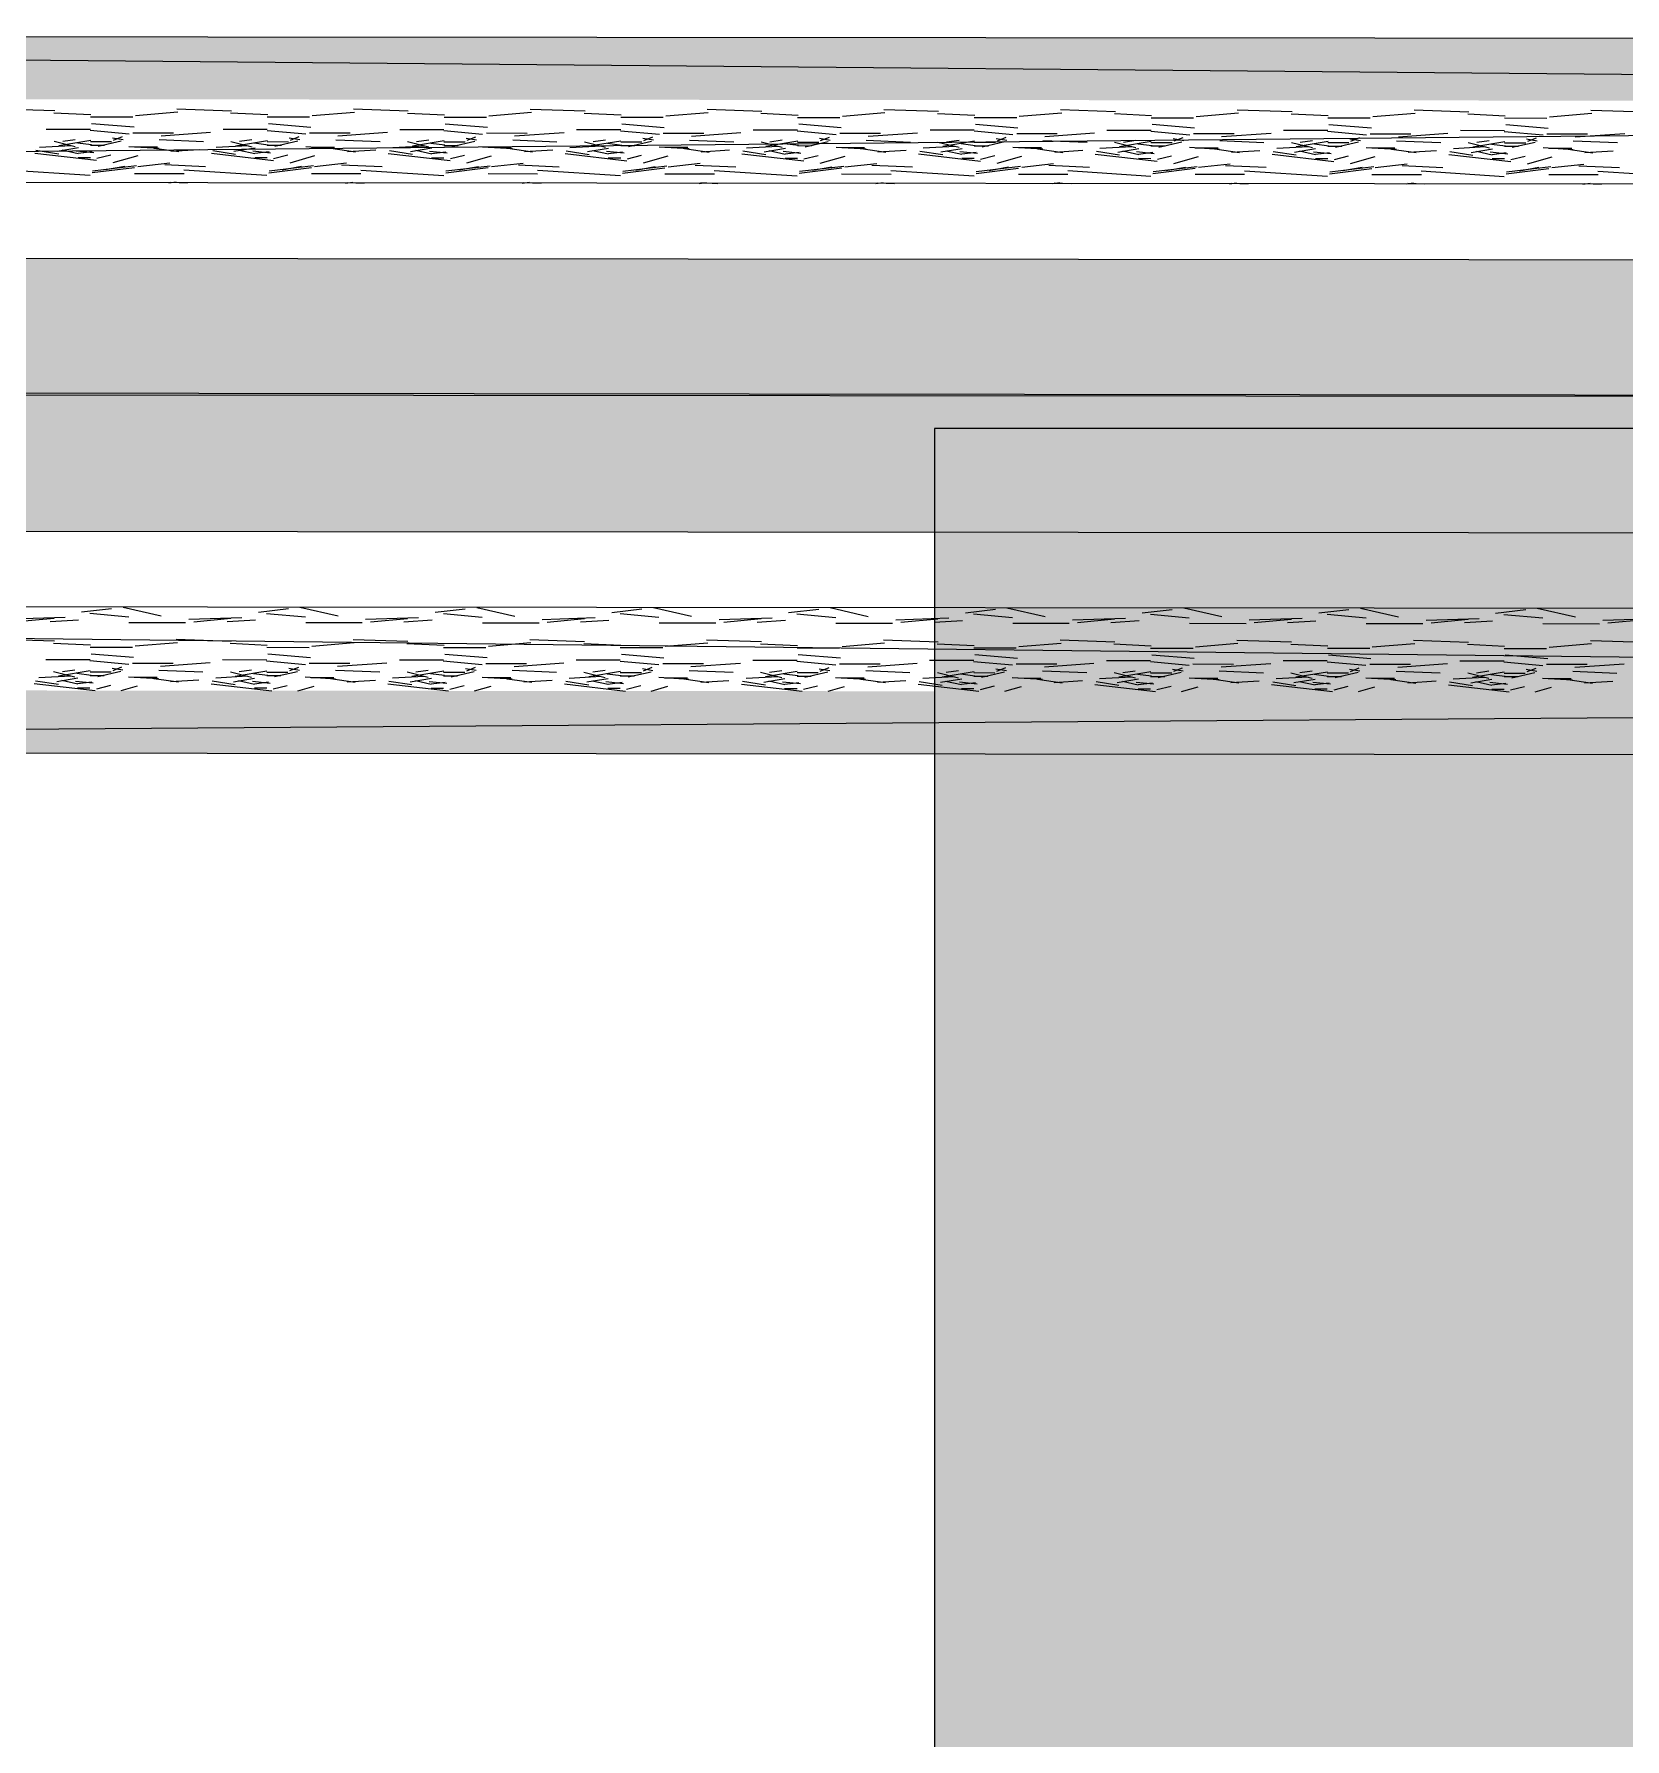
# Model space of a CAD drawing. Header units: millimetres. Extents: x -957 to 3394, y -3 to 3008.
# Drawn here: x 418.73 to 427.72, y 2176.99 to 2186.62 of the extents above; entities that cross this region are included whole.
import ezdxf

# ---------------------------------------------------------------- set-up
doc = ezdxf.new("R2010")
doc.units = ezdxf.units.MM
for name, color, linetype in [('HATCHES', 7, 'CONTINUOUS'), ('PDF_0', 7, 'CONTINUOUS'), ('PDF_GROUND', 7, 'CONTINUOUS')]:
    doc.layers.add(name, color=color, linetype=linetype)

msp = doc.modelspace()

# ---------------------------------------------------------------- hatches: boundary and pattern name
at = {"layer": 'HATCHES'}
h = msp.add_hatch(color=178, dxfattribs=at)
h.paths.add_polyline_path([(423.8217, 2184.3908), (423.8217, 1866.7262), (660.591, 1866.7262), (660.591, 2184.3908)], flags=0)
h.paths.add_polyline_path([(648.591, 2172.3908), (648.591, 1878.7262), (435.8217, 1878.7262), (435.8217, 2172.3908)], flags=0)
at = {"layer": 'PDF_0'}
for points in [[(446.0955, 2186.227), (402.1243, 2186.2646), (402.1246, 2186.598), (402.1254, 2186.603), (402.1277, 2186.6073), (402.1311, 2186.6109), (402.1355, 2186.613), (402.1404, 2186.6138), (402.3331, 2186.6136), (402.3367, 2186.6143), (402.3399, 2186.616), (402.3426, 2186.6184), (446.0958, 2186.581)], [(402.1212, 2182.5905), (402.1215, 2182.9239), (446.0927, 2182.8863), (446.0924, 2182.5323), (402.3391, 2182.5697), (402.3365, 2182.5723), (402.3332, 2182.574), (402.3296, 2182.5745), (402.1369, 2182.5747), (402.1321, 2182.5754), (402.1277, 2182.5777), (402.1243, 2182.5812), (402.122, 2182.5854)]]:
    msp.add_hatch(color=256, dxfattribs=at).paths.add_polyline_path(points, flags=0)

# ---------------------------------------------------------------- linework, layer by layer
for points in [[(446.0951, 2185.7551), (402.1239, 2185.7927), (446.0955, 2186.227), (402.1246, 2186.6186), (446.0958, 2186.581)], [(418.54, 2186.1971), (418.8497, 2186.1868)], [(418.8444, 2186.1744), (419.0542, 2186.1644)], [(419.0514, 2186.1515), (419.2911, 2186.1513)], [(419.0579, 2186.1141), (419.2976, 2186.094)], [(419.3056, 2186.1588), (419.5453, 2186.1786)], [(419.539, 2186.1962), (419.8487, 2186.1859)], [(419.8434, 2186.1735), (420.0532, 2186.1635)], [(420.0504, 2186.1506), (420.2901, 2186.1504)], [(420.0569, 2186.1133), (420.2966, 2186.0932)], [(420.3046, 2186.158), (420.5443, 2186.1778)], [(420.5379, 2186.1954), (420.8477, 2186.1851)], [(420.8424, 2186.1727), (421.0522, 2186.1627)], [(421.0494, 2186.1498), (421.2891, 2186.1496)], [(421.0559, 2186.1124), (421.2956, 2186.0923)], [(421.3036, 2186.1571), (421.5433, 2186.1769)], [(421.5369, 2186.1945), (421.8466, 2186.1842)], [(421.8414, 2186.1718), (422.0512, 2186.1618)], [(422.0483, 2186.1489), (422.2881, 2186.1487)], [(422.0549, 2186.1115), (422.2946, 2186.0915)], [(422.3026, 2186.1563), (422.5423, 2186.1761)], [(422.5359, 2186.1937), (422.8456, 2186.1834)], [(422.8403, 2186.171), (423.0502, 2186.161)], [(423.0473, 2186.1481), (423.287, 2186.1479)], [(423.0539, 2186.1107), (423.2936, 2186.0906)], [(423.3016, 2186.1554), (423.5413, 2186.1752)], [(423.5349, 2186.1928), (423.8446, 2186.1825)], [(423.8393, 2186.1701), (424.0491, 2186.1601)], [(424.0463, 2186.1472), (424.286, 2186.147)], [(424.0529, 2186.1098), (424.2926, 2186.0898)], [(424.3005, 2186.1546), (424.5403, 2186.1744)], [(424.5339, 2186.192), (424.8436, 2186.1817)], [(424.8383, 2186.1693), (425.0481, 2186.1593)], [(425.0452, 2186.1464), (425.285, 2186.1462)], [(425.0519, 2186.109), (425.2916, 2186.0889)], [(425.2995, 2186.1537), (425.5393, 2186.1735)], [(425.5329, 2186.1911), (425.8426, 2186.1808)], [(425.8373, 2186.1684), (426.0471, 2186.1584)], [(426.0442, 2186.1455), (426.284, 2186.1453)], [(426.2985, 2186.1529), (426.5383, 2186.1727)], [(426.5319, 2186.1903), (426.8416, 2186.18)], [(426.8363, 2186.1676), (427.0461, 2186.1576)], [(427.0432, 2186.1447), (427.2829, 2186.1445)], [(427.2975, 2186.152), (427.5372, 2186.1718)], [(427.5309, 2186.1894), (427.8406, 2186.1791)], [(418.8016, 2186.0818), (419.0513, 2186.0816)], [(418.8456, 2186.013), (418.9654, 2185.983)], [(418.8728, 2185.989), (419.0526, 2186.0189)], [(418.8951, 2186.0139), (418.9651, 2186.0238)], [(419.2698, 2186.0535), (419.0501, 2186.0735)], [(419.225, 2186.0136), (419.0951, 2185.9838)], [(419.1759, 2186.0332), (419.2358, 2186.0231)], [(419.2301, 2186.0382), (419.1802, 2186.0183)], [(419.291, 2186.0615), (419.5208, 2186.0613)], [(419.4398, 2186.0224), (419.6895, 2186.0121)], [(419.4506, 2186.0447), (419.7302, 2186.0645)], [(419.8006, 2186.0809), (420.0503, 2186.0807)], [(419.8718, 2185.9881), (420.0516, 2186.018)], [(419.8941, 2186.013), (419.964, 2186.023)], [(420.2688, 2186.0526), (420.0491, 2186.0727)], [(420.224, 2186.0128), (420.0941, 2185.983)], [(420.1749, 2186.0323), (420.2348, 2186.0222)], [(420.2291, 2186.0374), (420.1792, 2186.0174)], [(420.29, 2186.0606), (420.5198, 2186.0604)], [(420.4388, 2186.0215), (420.6885, 2186.0113)], [(420.4495, 2186.0439), (420.7292, 2186.0636)], [(420.7995, 2186.0801), (421.0493, 2186.0799)], [(420.8708, 2185.9873), (421.0506, 2186.0172)], [(420.8931, 2186.0122), (420.963, 2186.0221)], [(421.2678, 2186.0517), (421.048, 2186.0718)], [(421.1739, 2186.0314), (421.2338, 2186.0214)], [(421.2281, 2186.0365), (421.1782, 2186.0166)], [(421.289, 2186.0598), (421.5188, 2186.0596)], [(421.4378, 2186.0207), (421.6875, 2186.0104)], [(421.4485, 2186.043), (421.7282, 2186.0628)], [(421.7985, 2186.0792), (422.0483, 2186.079)], [(421.8697, 2185.9864), (422.0496, 2186.0163)], [(421.892, 2186.0113), (421.962, 2186.0212)], [(422.2668, 2186.0509), (422.047, 2186.0709)], [(422.1729, 2186.0306), (422.2328, 2186.0205)], [(422.2271, 2186.0357), (422.1772, 2186.0157)], [(422.288, 2186.0589), (422.5178, 2186.0587)], [(422.4367, 2186.0198), (422.6865, 2186.0096)], [(422.4475, 2186.0422), (422.7272, 2186.0619)], [(422.7975, 2186.0784), (423.0472, 2186.0782)], [(422.8687, 2185.9856), (423.0485, 2186.0155)], [(422.891, 2186.0105), (422.961, 2186.0204)], [(423.2657, 2186.05), (423.0459, 2186.0701)], [(423.1719, 2186.0297), (423.2318, 2186.0196)], [(423.2261, 2186.0348), (423.1762, 2186.0149)], [(423.287, 2186.0581), (423.5168, 2186.0579)], [(423.4357, 2186.019), (423.6855, 2186.0087)], [(423.4465, 2186.0413), (423.7262, 2186.0611)], [(423.7964, 2186.0775), (424.0462, 2186.0773)], [(423.8677, 2185.9847), (424.0475, 2186.0146)], [(423.89, 2186.0096), (423.96, 2186.0195)], [(424.2647, 2186.0492), (424.0449, 2186.0692)], [(424.1708, 2186.0289), (424.2308, 2186.0188)], [(424.2251, 2186.034), (424.1751, 2186.014)], [(424.286, 2186.0572), (424.5157, 2186.057)], [(424.4347, 2186.0181), (424.6845, 2186.0078)], [(424.4455, 2186.0404), (424.7252, 2186.0602)], [(424.7954, 2186.0767), (425.0452, 2186.0764)], [(424.8667, 2185.9839), (425.0465, 2186.0138)], [(424.8891, 2186.0088), (424.959, 2186.0187)], [(425.2637, 2186.0483), (425.0439, 2186.0684)], [(425.1698, 2186.028), (425.2298, 2186.0179)], [(425.2241, 2186.0331), (425.1741, 2186.0131)], [(425.2849, 2186.0564), (425.5147, 2186.0562)], [(425.4337, 2186.0172), (425.6835, 2186.007)], [(425.4444, 2186.0396), (425.7242, 2186.0594)], [(425.7944, 2186.0758), (426.0442, 2186.0756)], [(425.8657, 2185.983), (426.0455, 2186.0129)], [(425.8881, 2186.0079), (425.958, 2186.0178)], [(426.2627, 2186.0475), (426.0429, 2186.0675)], [(426.0509, 2186.1081), (426.2906, 2186.0881)], [(426.1688, 2186.0272), (426.2288, 2186.0171)], [(426.223, 2186.0323), (426.1731, 2186.0123)], [(426.2839, 2186.0555), (426.5137, 2186.0553)], [(426.4327, 2186.0164), (426.6825, 2186.0061)], [(426.4434, 2186.0387), (426.7232, 2186.0585)], [(426.7934, 2186.0749), (427.0432, 2186.0747)], [(426.887, 2186.0071), (426.957, 2186.017)], [(427.2617, 2186.0466), (427.0419, 2186.0667)], [(427.0499, 2186.1073), (427.2896, 2186.0872)], [(427.1678, 2186.0263), (427.2278, 2186.0162)], [(427.222, 2186.0314), (427.1721, 2186.0114)], [(427.2829, 2186.0547), (427.5127, 2186.0545)], [(427.4317, 2186.0155), (427.6814, 2186.0053)], [(427.4424, 2186.0379), (427.7222, 2186.0577)], [(418.7366, 2185.946), (419.0861, 2185.9056)], [(418.743, 2185.9619), (418.8728, 2185.9418)], [(418.7629, 2185.9796), (418.9427, 2185.9894)], [(418.8628, 2185.9573), (418.9828, 2185.9772)], [(418.892, 2185.9641), (418.9819, 2185.944)], [(418.9701, 2185.9596), (419.0699, 2185.9495)], [(418.9771, 2186.0041), (419.057, 2185.994)], [(418.9812, 2185.9218), (419.0512, 2185.9218)], [(418.9815, 2185.9458), (419.0614, 2185.9557)], [(419.0512, 2185.9917), (419.1311, 2185.9916)], [(419.0513, 2186.0118), (419.171, 2186.0117)], [(419.1672, 2185.9347), (419.0872, 2185.9149)], [(419.1802, 2185.893), (419.3201, 2185.9328)], [(419.269, 2185.984), (419.4389, 2185.974)], [(419.301, 2185.9814), (419.4308, 2185.9813)], [(419.4112, 2185.975), (419.5511, 2185.9548)], [(419.5058, 2185.9566), (419.6657, 2185.9665)], [(419.7356, 2185.9451), (420.0851, 2185.9048)], [(419.742, 2185.9611), (419.8718, 2185.9409)], [(419.7619, 2185.9788), (419.9417, 2185.9886)], [(419.8446, 2186.0121), (419.9644, 2185.9822)], [(419.8618, 2185.9565), (419.9817, 2185.9764)], [(419.891, 2185.9633), (419.9809, 2185.9431)], [(419.9691, 2185.9587), (420.0689, 2185.9486)], [(419.9761, 2186.0033), (420.056, 2185.9932)], [(419.9802, 2185.921), (420.0502, 2185.9209)], [(419.9805, 2185.9449), (420.0604, 2185.9548)], [(420.0502, 2186.0109), (420.17, 2186.0108)], [(420.0502, 2185.9908), (420.1301, 2185.9908)], [(420.1662, 2185.9339), (420.0862, 2185.9141)], [(420.1792, 2185.8921), (420.3191, 2185.9319)], [(420.268, 2185.9832), (420.4378, 2185.9731)], [(420.3, 2185.9806), (420.4298, 2185.9805)], [(420.4102, 2185.9741), (420.5501, 2185.9539)], [(420.5048, 2185.9558), (420.6646, 2185.9656)], [(420.7346, 2185.9443), (421.0841, 2185.9039)], [(420.741, 2185.9602), (420.8708, 2185.9401)], [(420.7609, 2185.9779), (420.9407, 2185.9877)], [(420.8435, 2186.0113), (420.9634, 2185.9813)], [(420.8608, 2185.9556), (420.9807, 2185.9755)], [(420.89, 2185.9624), (420.9799, 2185.9423)], [(420.968, 2185.9579), (421.0679, 2185.9477)], [(420.9751, 2186.0024), (421.055, 2185.9923)], [(420.9792, 2185.9201), (421.0492, 2185.9201)], [(420.9795, 2185.9441), (421.0594, 2185.954)], [(421.0492, 2186.0101), (421.169, 2186.01)], [(421.0492, 2185.99), (421.1291, 2185.9899)], [(421.1652, 2185.933), (421.0852, 2185.9132)], [(421.223, 2186.0119), (421.0931, 2185.9821)], [(421.1781, 2185.8913), (421.318, 2185.931)], [(421.267, 2185.9823), (421.4368, 2185.9723)], [(421.299, 2185.9797), (421.4288, 2185.9796)], [(421.4092, 2185.9733), (421.549, 2185.9531)], [(421.5037, 2185.9549), (421.6636, 2185.9648)], [(421.7335, 2185.9434), (422.0831, 2185.903)], [(421.7399, 2185.9593), (421.8698, 2185.9392)], [(421.7598, 2185.9771), (421.9397, 2185.9869)], [(421.8425, 2186.0104), (421.9624, 2185.9805)], [(421.8598, 2185.9548), (421.9797, 2185.9747)], [(421.889, 2185.9616), (421.9789, 2185.9414)], [(421.967, 2185.957), (422.0669, 2185.9469)], [(421.9741, 2186.0016), (422.054, 2185.9915)], [(421.9781, 2185.9193), (422.0481, 2185.9192)], [(421.9785, 2185.9432), (422.0584, 2185.9531)], [(422.0482, 2186.0092), (422.168, 2186.0091)], [(422.0482, 2185.9891), (422.1281, 2185.9891)], [(422.1642, 2185.9322), (422.0842, 2185.9124)], [(422.222, 2186.011), (422.0921, 2185.9813)], [(422.1771, 2185.8904), (422.317, 2185.9302)], [(422.266, 2185.9815), (422.4358, 2185.9714)], [(422.2979, 2185.9789), (422.4278, 2185.9788)], [(422.4081, 2185.9724), (422.548, 2185.9522)], [(422.5027, 2185.9541), (422.6626, 2185.9639)], [(422.7325, 2185.9426), (423.0821, 2185.9022)], [(422.7389, 2185.9585), (422.8688, 2185.9384)], [(422.7588, 2185.9762), (422.9387, 2185.986)], [(422.8415, 2186.0096), (422.9614, 2185.9796)], [(422.8588, 2185.9539), (422.9787, 2185.9738)], [(422.888, 2185.9607), (422.9779, 2185.9405)], [(422.966, 2185.9562), (423.0659, 2185.946)], [(422.9731, 2186.0007), (423.053, 2185.9906)], [(422.9771, 2185.9184), (423.0471, 2185.9183)], [(422.9774, 2185.9424), (423.0574, 2185.9523)], [(423.0471, 2186.0084), (423.167, 2186.0083)], [(423.0471, 2185.9883), (423.1271, 2185.9882)], [(423.1632, 2185.9313), (423.0831, 2185.9115)], [(423.2209, 2186.0102), (423.0911, 2185.9804)], [(423.1761, 2185.8896), (423.316, 2185.9293)], [(423.265, 2185.9806), (423.4348, 2185.9706)], [(423.2969, 2185.978), (423.4268, 2185.9779)], [(423.4071, 2185.9716), (423.547, 2185.9513)], [(423.5017, 2185.9532), (423.6616, 2185.9631)], [(423.7315, 2185.9417), (424.0812, 2185.9013)], [(423.7379, 2185.9576), (423.8678, 2185.9375)], [(423.7578, 2185.9754), (423.9377, 2185.9852)], [(423.8405, 2186.0087), (423.9603, 2185.9788)], [(423.8578, 2185.9531), (423.9777, 2185.973)], [(423.8869, 2185.9599), (423.9769, 2185.9397)], [(423.9649, 2185.9553), (424.0648, 2185.9452)], [(423.9721, 2185.9999), (424.052, 2185.9898)], [(423.9761, 2185.9176), (424.0461, 2185.9175)], [(423.9764, 2185.9415), (424.0563, 2185.9514)], [(424.0461, 2186.0075), (424.166, 2186.0074)], [(424.0461, 2185.9874), (424.1261, 2185.9874)], [(424.1622, 2185.9304), (424.0823, 2185.9106)], [(424.2199, 2186.0093), (424.0901, 2185.9795)], [(424.1751, 2185.8887), (424.315, 2185.9285)], [(424.264, 2185.9798), (424.4338, 2185.9697)], [(424.2959, 2185.9772), (424.4258, 2185.9771)], [(424.4061, 2185.9707), (424.5459, 2185.9505)], [(424.5007, 2185.9524), (424.6606, 2185.9622)], [(424.7304, 2185.9409), (425.0801, 2185.9005)], [(424.7369, 2185.9568), (424.8667, 2185.9367)], [(424.7568, 2185.9745), (424.9367, 2185.9843)], [(424.8395, 2186.0079), (424.9593, 2185.9779)], [(424.8568, 2185.9522), (424.9767, 2185.9721)], [(424.8859, 2185.959), (424.9759, 2185.9388)], [(424.9639, 2185.9545), (425.0638, 2185.9443)], [(424.9711, 2185.999), (425.051, 2185.9889)], [(424.9751, 2185.9167), (425.045, 2185.9166)], [(424.9754, 2185.9407), (425.0553, 2185.9506)], [(425.0451, 2186.0067), (425.1651, 2186.0066)], [(425.0451, 2185.9866), (425.125, 2185.9865)], [(425.1612, 2185.9296), (425.0813, 2185.9098)], [(425.2189, 2186.0085), (425.0891, 2185.9787)], [(425.1741, 2185.8879), (425.314, 2185.9276)], [(425.263, 2185.9789), (425.4327, 2185.9689)], [(425.2948, 2185.9763), (425.4247, 2185.9762)], [(425.4051, 2185.9698), (425.5449, 2185.9496)], [(425.4997, 2185.9515), (425.6596, 2185.9613)], [(425.7294, 2185.94), (426.0791, 2185.8996)], [(425.7359, 2185.9559), (425.8657, 2185.9358)], [(425.7558, 2185.9736), (425.9357, 2185.9835)], [(425.8385, 2186.007), (425.9583, 2185.9771)], [(425.8558, 2185.9514), (425.9756, 2185.9713)], [(425.8849, 2185.9581), (425.9748, 2185.938)], [(425.9629, 2185.9536), (426.0628, 2185.9435)], [(425.9701, 2185.9982), (426.05, 2185.9881)], [(425.9743, 2185.9398), (426.0543, 2185.9497)], [(426.0441, 2186.0058), (426.164, 2186.0057)], [(426.0441, 2185.9857), (426.124, 2185.9856)], [(426.1602, 2185.9287), (426.0802, 2185.9089)], [(426.2179, 2186.0076), (426.0881, 2185.9778)], [(426.1731, 2185.887), (426.3129, 2185.9268)], [(426.2619, 2185.9781), (426.4317, 2185.968)], [(426.2938, 2185.9755), (426.4237, 2185.9753)], [(426.4041, 2185.969), (426.5439, 2185.9488)], [(426.4986, 2185.9507), (426.6586, 2185.9605)], [(426.7284, 2185.9392), (427.0781, 2185.8989)], [(426.7349, 2185.9551), (426.8647, 2185.9349)], [(426.7548, 2185.9728), (426.9347, 2185.9826)], [(426.8375, 2186.0061), (426.9573, 2185.9762)], [(426.8547, 2185.9505), (426.9746, 2185.9704)], [(426.8647, 2185.9822), (427.0445, 2186.0121)], [(426.8839, 2185.9573), (426.9738, 2185.9371)], [(426.9619, 2185.9528), (427.0617, 2185.9426)], [(426.969, 2185.9973), (427.049, 2185.9872)], [(426.9733, 2185.939), (427.0532, 2185.9489)], [(427.0431, 2186.0049), (427.163, 2186.0048)], [(427.0431, 2185.9849), (427.123, 2185.9848)], [(427.1591, 2185.9279), (427.0792, 2185.9081)], [(427.2169, 2186.0068), (427.0871, 2185.977)], [(427.1722, 2185.8862), (427.3119, 2185.9259)], [(427.2609, 2185.9772), (427.4307, 2185.9672)], [(427.2928, 2185.9746), (427.4227, 2185.9745)], [(427.4031, 2185.9681), (427.5429, 2185.9479)], [(427.4976, 2185.9498), (427.6576, 2185.9596)], [(418.5805, 2185.8522), (419.05, 2185.8219)], [(419.0613, 2185.8358), (419.301, 2185.8657)], [(419.0626, 2185.8468), (419.3124, 2185.8764)], [(419.1359, 2185.8529), (419.2458, 2185.8727)], [(419.3008, 2185.8317), (419.5806, 2185.8314)], [(419.3194, 2185.8714), (419.4992, 2185.8913)], [(419.4719, 2185.8815), (419.7016, 2185.8712)], [(419.5795, 2185.8513), (420.049, 2185.821)], [(420.0603, 2185.835), (420.3, 2185.8648)], [(420.0616, 2185.8459), (420.3114, 2185.8755)], [(420.1348, 2185.8521), (420.2447, 2185.8718)], [(420.2998, 2185.8308), (420.5796, 2185.8306)], [(420.3183, 2185.8705), (420.4982, 2185.8904)], [(420.4708, 2185.8806), (420.7006, 2185.8704)], [(420.5785, 2185.8505), (421.048, 2185.8201)], [(421.0593, 2185.8341), (421.299, 2185.864)], [(421.0606, 2185.8451), (421.3104, 2185.8747)], [(421.1338, 2185.8512), (421.2437, 2185.871)], [(421.2988, 2185.83), (421.5786, 2185.8297)], [(421.3173, 2185.8697), (421.4972, 2185.8895)], [(421.4698, 2185.8797), (421.6996, 2185.8695)], [(421.5775, 2185.8496), (422.047, 2185.8191)], [(422.0583, 2185.8333), (422.2981, 2185.8631)], [(422.0596, 2185.8442), (422.3094, 2185.8738)], [(422.1328, 2185.8504), (422.2427, 2185.8701)], [(422.2978, 2185.8291), (422.5775, 2185.8289)], [(422.3163, 2185.8688), (422.4962, 2185.8887)], [(422.4688, 2185.8789), (422.6986, 2185.8687)], [(422.5765, 2185.8487), (423.046, 2185.8183)], [(423.0573, 2185.8324), (423.2971, 2185.8623)], [(423.0586, 2185.8433), (423.3084, 2185.873)], [(423.1318, 2185.8495), (423.2417, 2185.8693)], [(423.2967, 2185.8283), (423.5765, 2185.828)], [(423.3153, 2185.868), (423.4952, 2185.8878)], [(423.4678, 2185.878), (423.6976, 2185.8678)], [(423.5755, 2185.8479), (424.0449, 2185.8174)], [(424.0562, 2185.8316), (424.2961, 2185.8614)], [(424.0576, 2185.8425), (424.3073, 2185.8721)], [(424.1307, 2185.8487), (424.2406, 2185.8684)], [(424.2957, 2185.8274), (424.5755, 2185.8272)], [(424.3143, 2185.8671), (424.4942, 2185.887)], [(424.4668, 2185.8772), (424.6966, 2185.8669)], [(424.5744, 2185.847), (425.0439, 2185.8166)], [(425.0552, 2185.8307), (425.295, 2185.8606)], [(425.0566, 2185.8416), (425.3063, 2185.8713)], [(425.1297, 2185.8478), (425.2396, 2185.8676)], [(425.2947, 2185.8266), (425.5744, 2185.8263)], [(425.3133, 2185.8663), (425.4932, 2185.8861)], [(425.4658, 2185.8763), (425.6956, 2185.8661)], [(425.5734, 2185.8462), (426.0429, 2185.8157)], [(425.9741, 2185.9158), (426.044, 2185.9158)], [(426.0542, 2185.8299), (426.294, 2185.8597)], [(426.0556, 2185.8408), (426.3053, 2185.8704)], [(426.1287, 2185.847), (426.2386, 2185.8667)], [(426.2937, 2185.8257), (426.5734, 2185.8255)], [(426.3123, 2185.8654), (426.4922, 2185.8853)], [(426.4648, 2185.8755), (426.6946, 2185.8652)], [(426.5724, 2185.8453), (427.0419, 2185.8149)], [(426.9731, 2185.915), (427.043, 2185.9149)], [(427.0531, 2185.829), (427.293, 2185.8589)], [(427.0545, 2185.8399), (427.3043, 2185.8696)], [(427.1277, 2185.8461), (427.2376, 2185.8659)], [(427.2927, 2185.8248), (427.5724, 2185.8246)], [(427.3113, 2185.8646), (427.4911, 2185.8844)], [(427.4638, 2185.8746), (427.6936, 2185.8644)], [(427.5713, 2185.8445), (428.0408, 2185.814)], [(419.494, 2185.7779), (419.5349, 2185.7835)], [(419.5033, 2185.7817), (419.5994, 2185.7778)], [(420.493, 2185.777), (420.5339, 2185.7827)], [(420.5023, 2185.7809), (420.5984, 2185.7769)], [(421.492, 2185.7761), (421.5328, 2185.7818)], [(421.5013, 2185.78), (421.5976, 2185.7761)], [(422.491, 2185.7753), (422.5318, 2185.781)], [(422.5003, 2185.7792), (422.5965, 2185.7752)], [(423.49, 2185.7744), (423.5308, 2185.7801)], [(423.4993, 2185.7783), (423.5955, 2185.7743)], [(424.489, 2185.7736), (424.5298, 2185.7793)], [(424.4983, 2185.7775), (424.5946, 2185.7735)], [(425.488, 2185.7727), (425.5288, 2185.7784)], [(425.4973, 2185.7766), (425.5935, 2185.7726)], [(426.487, 2185.7719), (426.5278, 2185.7776)], [(426.4963, 2185.7758), (426.5925, 2185.7718)], [(427.486, 2185.771), (427.5268, 2185.7767)], [(427.4953, 2185.7749), (427.5917, 2185.7709)], [(397.2218, 2184.5985), (661.2522, 2184.3727)], [(441.4375, 2184.5607), (407.2201, 2184.6032)], [(446.0931, 2183.3582), (402.1219, 2183.3958), (446.0927, 2182.8863), (402.1212, 2182.5699), (446.0924, 2182.5323)], [(418.6076, 2183.314), (418.9074, 2183.3238)], [(418.6358, 2183.2991), (418.8456, 2183.319)], [(419.0012, 2183.3536), (419.171, 2183.3733)], [(419.0477, 2183.3464), (419.2675, 2183.3262)], [(419.2361, 2183.3812), (419.4515, 2183.3321)], [(419.6066, 2183.3132), (419.9064, 2183.323)], [(419.6348, 2183.2983), (419.8446, 2183.3182)], [(420.0002, 2183.3527), (420.17, 2183.3725)], [(420.0467, 2183.3456), (420.2665, 2183.3253)], [(420.2351, 2183.3803), (420.4505, 2183.3312)], [(420.6056, 2183.3123), (420.9053, 2183.3221)], [(420.6338, 2183.2974), (420.8436, 2183.3173)], [(420.9992, 2183.3519), (421.169, 2183.3716)], [(421.0457, 2183.3447), (421.2655, 2183.3245)], [(421.2341, 2183.3795), (421.4495, 2183.3304)], [(421.6046, 2183.3115), (421.9043, 2183.3213)], [(421.6328, 2183.2966), (421.8426, 2183.3165)], [(421.9982, 2183.351), (422.168, 2183.3707)], [(422.0446, 2183.3439), (422.2644, 2183.3236)], [(422.2331, 2183.3786), (422.4485, 2183.3295)], [(422.6036, 2183.3106), (422.9033, 2183.3204)], [(422.6318, 2183.2957), (422.8416, 2183.3156)], [(422.9971, 2183.3502), (423.167, 2183.3699)], [(423.0436, 2183.343), (423.2634, 2183.3227)], [(423.2321, 2183.3778), (423.4474, 2183.3287)], [(423.6026, 2183.3098), (423.9023, 2183.3196)], [(423.9961, 2183.3493), (424.1659, 2183.369)], [(424.0426, 2183.3422), (424.2624, 2183.3219)], [(424.2311, 2183.3769), (424.4464, 2183.3278)], [(424.6016, 2183.3089), (424.9013, 2183.3187)], [(424.9951, 2183.3485), (425.1649, 2183.3682)], [(425.0416, 2183.3413), (425.2613, 2183.321)], [(425.2301, 2183.376), (425.4454, 2183.327)], [(425.6006, 2183.3081), (425.9003, 2183.3179)], [(425.994, 2183.3476), (426.1639, 2183.3673)], [(426.0406, 2183.3405), (426.2603, 2183.3202)], [(426.2291, 2183.3752), (426.4444, 2183.3261)], [(426.5996, 2183.3072), (426.8993, 2183.317)], [(426.993, 2183.3468), (427.1629, 2183.3665)], [(427.0396, 2183.3396), (427.2593, 2183.3193)], [(427.2281, 2183.3743), (427.4434, 2183.3253)], [(427.5986, 2183.3064), (427.8982, 2183.3161)], [(418.8243, 2183.2999), (418.9841, 2183.3098)], [(419.2687, 2183.2944), (419.5883, 2183.2941)], [(419.8232, 2183.2991), (419.9831, 2183.3089)], [(420.2677, 2183.2935), (420.5873, 2183.2932)], [(420.8222, 2183.2982), (420.982, 2183.3081)], [(421.2667, 2183.2926), (421.5863, 2183.2924)], [(421.8212, 2183.2974), (421.981, 2183.3072)], [(422.2657, 2183.2918), (422.5853, 2183.2915)], [(422.8201, 2183.2965), (422.98, 2183.3064)], [(423.2647, 2183.2909), (423.5843, 2183.2907)], [(423.6308, 2183.2949), (423.8406, 2183.3148)], [(423.8191, 2183.2957), (423.9789, 2183.3055)], [(424.2636, 2183.2901), (424.5833, 2183.2898)], [(424.6298, 2183.294), (424.8395, 2183.3139)], [(424.8181, 2183.2948), (424.9779, 2183.3046)], [(425.2626, 2183.2892), (425.5822, 2183.289)], [(425.6288, 2183.2932), (425.8385, 2183.3131)], [(425.8171, 2183.294), (425.9769, 2183.3038)], [(426.2616, 2183.2884), (426.5812, 2183.2881)], [(426.6277, 2183.2923), (426.8375, 2183.3122)], [(426.8161, 2183.2931), (426.9759, 2183.3029)], [(427.2605, 2183.2875), (427.5802, 2183.2872)], [(427.6267, 2183.2915), (427.8365, 2183.3114)], [(418.5374, 2183.2001), (418.8471, 2183.1898)], [(418.8418, 2183.1775), (419.0517, 2183.1674)], [(419.0488, 2183.1546), (419.2885, 2183.1544)], [(419.303, 2183.1619), (419.5428, 2183.1817)], [(419.5364, 2183.1993), (419.8461, 2183.189)], [(419.8408, 2183.1766), (420.0507, 2183.1666)], [(420.0478, 2183.1537), (420.2875, 2183.1535)], [(420.302, 2183.161), (420.5417, 2183.1809)], [(420.5354, 2183.1984), (420.8451, 2183.1881)], [(420.8398, 2183.1758), (421.0497, 2183.1657)], [(421.0468, 2183.1529), (421.2865, 2183.1527)], [(421.301, 2183.1602), (421.5407, 2183.18)], [(421.5344, 2183.1976), (421.8441, 2183.1872)], [(421.8388, 2183.1749), (422.0487, 2183.1649)], [(422.0458, 2183.152), (422.2855, 2183.1518)], [(422.3, 2183.1593), (422.5397, 2183.1792)], [(422.5334, 2183.1967), (422.8431, 2183.1864)], [(422.8378, 2183.1741), (423.0476, 2183.164)], [(423.0447, 2183.1512), (423.2845, 2183.151)], [(423.299, 2183.1584), (423.5387, 2183.1783)], [(423.5324, 2183.1958), (423.8421, 2183.1855)], [(423.8368, 2183.1732), (424.0466, 2183.1632)], [(424.0437, 2183.1503), (424.2835, 2183.1501)], [(424.2979, 2183.1576), (424.5377, 2183.1775)], [(424.5313, 2183.195), (424.8411, 2183.1847)], [(424.8358, 2183.1724), (425.0456, 2183.1623)], [(425.0427, 2183.1495), (425.2825, 2183.1493)], [(425.2969, 2183.1567), (425.5367, 2183.1766)], [(425.5303, 2183.1941), (425.84, 2183.1838)], [(425.8348, 2183.1715), (426.0445, 2183.1614)], [(426.0417, 2183.1486), (426.2815, 2183.1484)], [(426.2959, 2183.1559), (426.5357, 2183.1758)], [(426.5293, 2183.1933), (426.839, 2183.183)], [(426.8337, 2183.1707), (427.0435, 2183.1606)], [(427.0407, 2183.1478), (427.2804, 2183.1476)], [(427.2949, 2183.155), (427.5346, 2183.1749)], [(427.5283, 2183.1924), (427.838, 2183.1821)], [(418.799, 2183.0848), (419.0487, 2183.0846)], [(418.8926, 2183.0169), (418.9625, 2183.0268)], [(419.2672, 2183.0565), (419.0475, 2183.0765)], [(419.0553, 2183.1171), (419.2951, 2183.0971)], [(419.1733, 2183.0362), (419.2333, 2183.0261)], [(419.2276, 2183.0413), (419.1776, 2183.0213)], [(419.2884, 2183.0645), (419.5182, 2183.0643)], [(419.448, 2183.0477), (419.7277, 2183.0675)], [(419.798, 2183.084), (420.0477, 2183.0837)], [(420.2662, 2183.0556), (420.0465, 2183.0757)], [(420.0543, 2183.1163), (420.2941, 2183.0962)], [(420.1723, 2183.0353), (420.2323, 2183.0252)], [(420.2266, 2183.0405), (420.1766, 2183.0204)], [(420.2874, 2183.0637), (420.5172, 2183.0635)], [(420.4469, 2183.0469), (420.7267, 2183.0667)], [(420.797, 2183.0831), (421.0467, 2183.0829)], [(421.2652, 2183.0548), (421.0455, 2183.0748)], [(421.0534, 2183.1154), (421.293, 2183.0954)], [(421.1713, 2183.0345), (421.2313, 2183.0244)], [(421.2256, 2183.0396), (421.1756, 2183.0196)], [(421.2864, 2183.0628), (421.5162, 2183.0626)], [(421.4459, 2183.046), (421.7257, 2183.0658)], [(421.796, 2183.0822), (422.0457, 2183.082)], [(422.2642, 2183.0539), (422.0444, 2183.074)], [(422.0523, 2183.1146), (422.292, 2183.0945)], [(422.1703, 2183.0336), (422.2303, 2183.0235)], [(422.2245, 2183.0388), (422.1746, 2183.0187)], [(422.2854, 2183.062), (422.5152, 2183.0618)], [(422.4449, 2183.0452), (422.7247, 2183.065)], [(422.795, 2183.0814), (423.0446, 2183.0812)], [(423.2631, 2183.0531), (423.0434, 2183.0731)], [(423.0513, 2183.1137), (423.291, 2183.0936)], [(423.1693, 2183.0328), (423.2292, 2183.0227)], [(423.2235, 2183.0379), (423.1736, 2183.0179)], [(423.2844, 2183.0611), (423.5142, 2183.0609)], [(423.4439, 2183.0443), (423.7236, 2183.0641)], [(423.7939, 2183.0805), (424.0436, 2183.0803)], [(424.2621, 2183.0522), (424.0424, 2183.0723)], [(424.0503, 2183.1129), (424.29, 2183.0928)], [(424.1683, 2183.0319), (424.2282, 2183.0218)], [(424.2225, 2183.0371), (424.1725, 2183.017)], [(424.2834, 2183.0603), (424.5131, 2183.0601)], [(424.4429, 2183.0435), (424.7226, 2183.0632)], [(424.7929, 2183.0797), (425.0426, 2183.0795)], [(425.2611, 2183.0514), (425.0414, 2183.0714)], [(425.0493, 2183.112), (425.289, 2183.0919)], [(425.1673, 2183.0311), (425.2272, 2183.021)], [(425.2215, 2183.0362), (425.1715, 2183.0162)], [(425.2824, 2183.0594), (425.5121, 2183.0592)], [(425.4419, 2183.0426), (425.7216, 2183.0624)], [(425.7919, 2183.0788), (426.0416, 2183.0786)], [(426.2601, 2183.0505), (426.0404, 2183.0706)], [(426.0483, 2183.1112), (426.288, 2183.0911)], [(426.1663, 2183.0302), (426.2262, 2183.0201)], [(426.2204, 2183.0354), (426.1705, 2183.0153)], [(426.2814, 2183.0585), (426.5111, 2183.0583)], [(426.4409, 2183.0418), (426.7206, 2183.0615)], [(426.7909, 2183.078), (427.0406, 2183.0778)], [(427.2591, 2183.0496), (427.0393, 2183.0697)], [(427.0473, 2183.1103), (427.287, 2183.0902)], [(427.1653, 2183.0293), (427.2252, 2183.0193)], [(427.2194, 2183.0345), (427.1695, 2183.0145)], [(427.2803, 2183.0577), (427.5101, 2183.0575)], [(427.4399, 2183.0409), (427.7196, 2183.0607)], [(418.734, 2182.9489), (419.0773, 2182.9094)], [(418.7405, 2182.9649), (418.8703, 2182.9448)], [(418.7604, 2182.9827), (418.9402, 2182.9925)], [(418.8431, 2183.0161), (418.9628, 2182.9861)], [(418.8603, 2182.9604), (418.9801, 2182.9803)], [(418.8702, 2182.992), (419.05, 2183.0218)], [(418.8894, 2182.9672), (418.9794, 2182.9471)], [(418.9675, 2182.9626), (419.0673, 2182.9525)], [(418.9746, 2183.0072), (419.0545, 2182.9971)], [(418.9789, 2182.9488), (419.0588, 2182.9588)], [(419.0487, 2183.0148), (419.1685, 2183.0147)], [(419.0487, 2182.9947), (419.1286, 2182.9947)], [(419.1647, 2182.9377), (419.0847, 2182.9179)], [(419.2224, 2183.0166), (419.0926, 2182.9868)], [(419.2242, 2182.9092), (419.3175, 2182.9359)], [(419.2665, 2182.9871), (419.4363, 2182.9771)], [(419.2984, 2182.9845), (419.4282, 2182.9844)], [(419.4087, 2182.978), (419.5485, 2182.9578)], [(419.4372, 2183.0254), (419.687, 2183.0151)], [(419.5032, 2182.9598), (419.663, 2182.9696)], [(419.733, 2182.9482), (420.0763, 2182.9085)], [(419.7395, 2182.9641), (419.8693, 2182.944)], [(419.7593, 2182.9818), (419.9392, 2182.9917)], [(419.8421, 2183.0152), (419.9618, 2182.9852)], [(419.8592, 2182.9595), (419.9791, 2182.9795)], [(419.8692, 2182.9912), (420.049, 2183.0209)], [(419.8884, 2182.9663), (419.9784, 2182.9462)], [(419.8915, 2183.0161), (419.9615, 2183.026)], [(419.9665, 2182.9618), (420.0663, 2182.9516)], [(419.9736, 2183.0063), (420.0535, 2182.9962)], [(419.9779, 2182.948), (420.0578, 2182.9579)], [(420.0477, 2183.014), (420.1675, 2183.0139)], [(420.0477, 2182.9939), (420.1276, 2182.9938)], [(420.1637, 2182.9369), (420.0837, 2182.9171)], [(420.2214, 2183.0158), (420.0916, 2182.986)], [(420.2232, 2182.9084), (420.3165, 2182.935)], [(420.2654, 2182.9862), (420.4353, 2182.9762)], [(420.2974, 2182.9837), (420.4272, 2182.9836)], [(420.4076, 2182.9771), (420.5475, 2182.9569)], [(420.4362, 2183.0245), (420.6859, 2183.0143)], [(420.5022, 2182.9588), (420.662, 2182.9687)], [(420.732, 2182.9473), (421.0754, 2182.9077)], [(420.7385, 2182.9632), (420.8683, 2182.9431)], [(420.7583, 2182.9809), (420.9382, 2182.9908)], [(420.841, 2183.0144), (420.9608, 2182.9844)], [(420.8582, 2182.9587), (420.9782, 2182.9786)], [(420.8682, 2182.9903), (421.048, 2183.0201)], [(420.8874, 2182.9654), (420.9773, 2182.9454)], [(420.8906, 2183.0152), (420.9605, 2183.0251)], [(420.9654, 2182.9609), (421.0653, 2182.9508)], [(420.9726, 2183.0055), (421.0524, 2182.9954)], [(420.9769, 2182.9471), (421.0568, 2182.9571)], [(421.0467, 2183.0131), (421.1665, 2183.013)], [(421.0467, 2182.993), (421.1266, 2182.9929)], [(421.1626, 2182.936), (421.0827, 2182.9162)], [(421.2204, 2183.0149), (421.0906, 2182.9851)], [(421.2221, 2182.9075), (421.3155, 2182.9341)], [(421.2644, 2182.9854), (421.4343, 2182.9754)], [(421.2964, 2182.9828), (421.4262, 2182.9827)], [(421.4066, 2182.9763), (421.5464, 2182.9561)], [(421.4352, 2183.0237), (421.6849, 2183.0134)], [(421.5012, 2182.958), (421.661, 2182.9679)], [(421.731, 2182.9465), (422.0744, 2182.9068)], [(421.7374, 2182.9624), (421.8673, 2182.9422)], [(421.7573, 2182.9801), (421.9372, 2182.99)], [(421.84, 2183.0135), (421.9598, 2182.9835)], [(421.8572, 2182.9578), (421.9772, 2182.9778)], [(421.8671, 2182.9895), (422.047, 2183.0192)], [(421.8864, 2182.9646), (421.9763, 2182.9445)], [(421.8896, 2183.0144), (421.9595, 2183.0243)], [(421.9644, 2182.9601), (422.0643, 2182.9499)], [(421.9715, 2183.0046), (422.0514, 2182.9945)], [(421.9759, 2182.9463), (422.0558, 2182.9562)], [(422.0456, 2182.9922), (422.1255, 2182.9921)], [(422.0457, 2183.0122), (422.1654, 2183.0121)], [(422.1616, 2182.9352), (422.0816, 2182.9154)], [(422.2194, 2183.0141), (422.0895, 2182.9843)], [(422.2211, 2182.9067), (422.3145, 2182.9333)], [(422.2634, 2182.9845), (422.4333, 2182.9745)], [(422.2954, 2182.982), (422.4252, 2182.9819)], [(422.4056, 2182.9754), (422.5454, 2182.9552)], [(422.4342, 2183.0228), (422.6839, 2183.0126)], [(422.5002, 2182.9571), (422.66, 2182.967)], [(422.73, 2182.9456), (423.0734, 2182.906)], [(422.7364, 2182.9615), (422.8662, 2182.9414)], [(422.7562, 2182.9792), (422.9361, 2182.9891)], [(422.839, 2183.0127), (422.9588, 2182.9827)], [(422.8562, 2182.9569), (422.9762, 2182.9769)], [(422.8661, 2182.9886), (423.046, 2183.0184)], [(422.8854, 2182.9637), (422.9753, 2182.9436)], [(422.8886, 2183.0135), (422.9585, 2183.0234)], [(422.9634, 2182.9592), (423.0633, 2182.9491)], [(422.9705, 2183.0038), (423.0504, 2182.9936)], [(422.9749, 2182.9454), (423.0548, 2182.9554)], [(423.0446, 2183.0114), (423.1644, 2183.0113)], [(423.0446, 2182.9913), (423.1245, 2182.9912)], [(423.1606, 2182.9343), (423.0807, 2182.9145)], [(423.2184, 2183.0132), (423.0885, 2182.9834)], [(423.2201, 2182.9058), (423.3135, 2182.9324)], [(423.2624, 2182.9836), (423.4323, 2182.9737)], [(423.2943, 2182.9811), (423.4242, 2182.981)], [(423.4045, 2182.9746), (423.5444, 2182.9544)], [(423.4332, 2183.022), (423.6829, 2183.0117)], [(423.4992, 2182.9562), (423.659, 2182.9662)], [(423.7289, 2182.9448), (424.0723, 2182.9051)], [(423.7354, 2182.9607), (423.8652, 2182.9405)], [(423.7552, 2182.9784), (423.9351, 2182.9883)], [(423.838, 2183.0118), (423.9578, 2182.9818)], [(423.8552, 2182.9561), (423.9751, 2182.9761)], [(423.8651, 2182.9877), (424.045, 2183.0175)], [(423.8844, 2182.9629), (423.9743, 2182.9428)], [(423.8876, 2183.0127), (423.9574, 2183.0226)], [(423.9624, 2182.9583), (424.0623, 2182.9482)], [(423.9695, 2183.0029), (424.0494, 2182.9928)], [(423.9738, 2182.9446), (424.0538, 2182.9545)], [(424.0436, 2183.0105), (424.1634, 2183.0104)], [(424.0436, 2182.9905), (424.1235, 2182.9904)], [(424.1596, 2182.9335), (424.0797, 2182.9137)], [(424.2174, 2183.0124), (424.0875, 2182.9826)], [(424.219, 2182.905), (424.3125, 2182.9316)], [(424.2614, 2182.9828), (424.4312, 2182.9728)], [(424.2933, 2182.9803), (424.4232, 2182.9802)], [(424.4035, 2182.9737), (424.5434, 2182.9535)], [(424.4322, 2183.0211), (424.6819, 2183.0109)], [(424.4982, 2182.9554), (424.658, 2182.9653)], [(424.7279, 2182.9439), (425.0713, 2182.9042)], [(424.7343, 2182.9598), (424.8642, 2182.9397)], [(424.7542, 2182.9775), (424.9341, 2182.9874)], [(424.8369, 2183.011), (424.9568, 2182.9809)], [(424.8542, 2182.9552), (424.9741, 2182.9752)], [(424.8641, 2182.9869), (425.044, 2183.0166)], [(424.8834, 2182.962), (424.9733, 2182.9419)], [(424.8865, 2183.0118), (424.9564, 2183.0217)], [(424.9614, 2182.9575), (425.0612, 2182.9474)], [(424.9685, 2183.002), (425.0484, 2182.9919)], [(424.9728, 2182.9437), (425.0528, 2182.9537)], [(425.0425, 2182.9896), (425.1224, 2182.9895)], [(425.0426, 2183.0097), (425.1625, 2183.0096)], [(425.1586, 2182.9326), (425.0787, 2182.9128)], [(425.2164, 2183.0115), (425.0865, 2182.9817)], [(425.218, 2182.9041), (425.3114, 2182.9307)], [(425.2604, 2182.9819), (425.4302, 2182.972)], [(425.2923, 2182.9794), (425.4222, 2182.9793)], [(425.4025, 2182.9729), (425.5424, 2182.9527)], [(425.4312, 2183.0203), (425.6809, 2183.01)], [(425.4971, 2182.9545), (425.657, 2182.9644)], [(425.7269, 2182.9431), (426.0703, 2182.9034)], [(425.7333, 2182.959), (425.8631, 2182.9388)], [(425.7532, 2182.9767), (425.9331, 2182.9866)], [(425.8359, 2183.0101), (425.9558, 2182.9801)], [(425.8532, 2182.9544), (425.9731, 2182.9744)], [(425.8631, 2182.986), (426.043, 2183.0158)], [(425.8824, 2182.9612), (425.9722, 2182.9411)], [(425.8855, 2183.0109), (425.9554, 2183.0209)], [(425.9604, 2182.9566), (426.0602, 2182.9465)], [(425.9675, 2183.0012), (426.0474, 2182.9911)], [(425.9718, 2182.9428), (426.0517, 2182.9528)], [(426.0415, 2182.9887), (426.1214, 2182.9887)], [(426.0416, 2183.0088), (426.1615, 2183.0087)], [(426.1576, 2182.9318), (426.0776, 2182.912)], [(426.2154, 2183.0107), (426.0855, 2182.9809)], [(426.217, 2182.9033), (426.3104, 2182.9299)], [(426.2593, 2182.9811), (426.4292, 2182.9711)], [(426.2913, 2182.9786), (426.4212, 2182.9784)], [(426.4015, 2182.972), (426.5414, 2182.9518)], [(426.4301, 2183.0194), (426.6799, 2183.0092)], [(426.4961, 2182.9537), (426.656, 2182.9636)], [(426.7259, 2182.9422), (427.0694, 2182.9025)], [(426.7323, 2182.9581), (426.8621, 2182.938)], [(426.7523, 2182.9758), (426.9321, 2182.9857)], [(426.8349, 2183.0093), (426.9548, 2182.9792)], [(426.8522, 2182.9535), (426.972, 2182.9735)], [(426.8621, 2182.9852), (427.0419, 2183.0149)], [(426.8814, 2182.9603), (426.9712, 2182.9402)], [(426.8845, 2183.0101), (426.9544, 2183.02)], [(426.9594, 2182.9558), (427.0592, 2182.9457)], [(426.9664, 2183.0003), (427.0464, 2182.9902)], [(426.9708, 2182.942), (427.0507, 2182.952)], [(427.0405, 2183.008), (427.1605, 2183.0079)], [(427.0405, 2182.9879), (427.1204, 2182.9878)], [(427.1565, 2182.9309), (427.0766, 2182.9111)], [(427.2143, 2183.0098), (427.0845, 2182.98)], [(427.2583, 2182.9802), (427.4281, 2182.9703)], [(427.2903, 2182.9777), (427.4201, 2182.9776)], [(427.4005, 2182.9712), (427.5404, 2182.951)], [(427.4291, 2183.0186), (427.6788, 2183.0083)], [(427.4951, 2182.9528), (427.6549, 2182.9627)], [(418.9786, 2182.9249), (419.0486, 2182.9248)], [(419.9776, 2182.924), (420.0476, 2182.9239)], [(420.9766, 2182.9231), (421.0466, 2182.9231)], [(421.9756, 2182.9223), (422.0456, 2182.9222)], [(422.9746, 2182.9214), (423.0445, 2182.9214)], [(423.9736, 2182.9206), (424.0435, 2182.9205)], [(424.9726, 2182.9197), (425.0425, 2182.9197)], [(425.9715, 2182.9189), (426.0415, 2182.9188)], [(426.9705, 2182.918), (427.0405, 2182.918)], [(427.216, 2182.9024), (427.3095, 2182.929)]]:
    msp.add_lwpolyline(points, dxfattribs=at)
msp.add_lwpolyline([(444.4849, 2183.7871), (444.4862, 2185.3289), (402.5759, 2185.3647), (402.5746, 2183.8229)], close=True, dxfattribs=at)
msp.add_solid([(444.4862, 2185.3289), (402.5759, 2185.3647), (444.4849, 2183.7871), (402.5746, 2183.8229)], dxfattribs=at)
at = {"layer": 'PDF_GROUND', "color": 178}
msp.add_lwpolyline([(660.591, 2184.3908), (423.8217, 2184.3908), (423.8217, 1866.7262), (660.591, 1866.7262)], close=True, dxfattribs=at)

doc.saveas('drawing.dxf')
